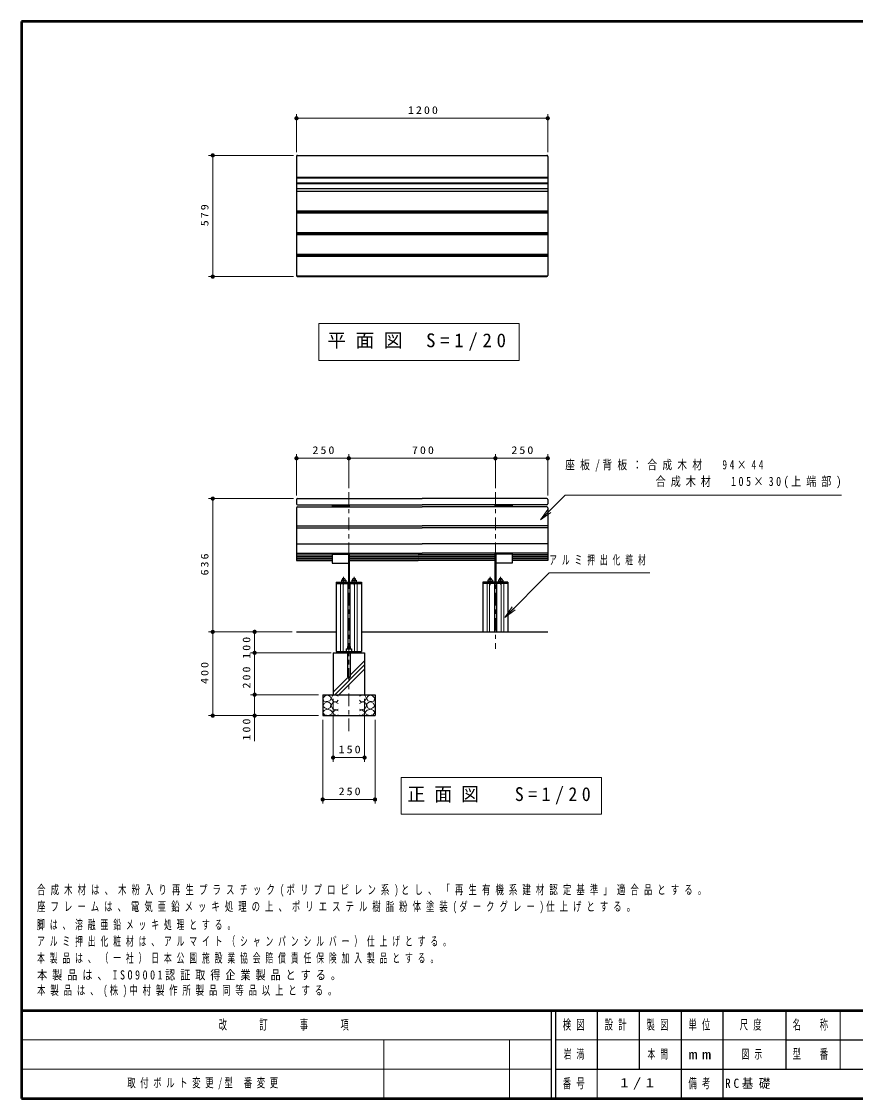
# Model space of a CAD drawing. Units: millimetres on the paper, scale 1:20. Extents: x -365 to 0, y 0 to 257.
# Drawn here: x -365 to -165.9, y 0 to 257 of the extents above; entities that cross this region are included whole.
import ezdxf

# ---------------------------------------------------------------- set-up
doc = ezdxf.new("R2010")
doc.units = ezdxf.units.MM
doc.linetypes.add('USER2', pattern=[6, 3, -1, 1, -1])
doc.layers.add('LY_1', color=7, linetype='Continuous', lineweight=25)
doc.layers.add('LY_3', color=7, linetype='Continuous', lineweight=13)
doc.styles.add('ＭＳ ゴシック', font='')
doc.styles.get('ＭＳ ゴシック').set_extended_font_data('MS Gothic')

# ---------------------------------------------------------------- blocks, each defined once
blk = doc.blocks.new('filled_dot')
at = {"color": 0, "linetype": 'Continuous', "lineweight": -2, "const_width": 1.25}
blk.add_lwpolyline([(-0.625, 0, 1), (0.625, 0, 1)], format="xyb", close=True, dxfattribs=at)

msp = doc.modelspace()

# ---------------------------------------------------------------- linework, layer by layer
at = {"layer": 'LY_1', "lineweight": 13}
for p, q in [((-299.336, 225.817), (-299.336, 234.918)), ((-299.336, 233.918), (-239.336, 233.918)), ((-239.336, 225.817), (-239.336, 234.918)), ((-300.086, 225.067), (-320.336, 225.067)), ((-319.336, 196.125), (-319.336, 225.067)), ((-300.086, 196.125), (-320.336, 196.125)), ((-293.999, 184.93), (-293.999, 176.13)), ((-246.199, 184.93), (-293.999, 184.93)), ((-246.199, 176.13), (-246.199, 184.93)), ((-293.999, 176.13), (-246.199, 176.13)), ((-299.336, 143.903), (-299.336, 153.771)), ((-299.336, 152.771), (-286.836, 152.771)), ((-286.836, 145.654), (-286.836, 153.771)), ((-286.836, 152.771), (-251.836, 152.771)), ((-251.836, 145.654), (-251.836, 153.771)), ((-251.836, 152.771), (-239.336, 152.771)), ((-239.336, 143.903), (-239.336, 153.771)), ((-300.086, 143.153), (-320.336, 143.153)), ((-319.336, 111.353), (-319.336, 143.153)), ((-241.074, 138.091), (-239.306, 140.566)), ((-241.074, 138.091), (-238.952, 140.212)), ((-238.599, 139.858), (-241.074, 138.091)), ((-288.836, 122.903), (-288.836, 106.653)), ((-288.221, 122.903), (-288.221, 106.653)), ((-285.451, 122.903), (-285.451, 106.653)), ((-284.836, 122.903), (-284.836, 106.653)), ((-253.836, 122.903), (-253.836, 111.353)), ((-253.221, 122.903), (-253.221, 111.353)), ((-250.451, 122.903), (-250.451, 111.353)), ((-249.836, 122.903), (-249.836, 111.353)), ((-249.617, 114.814), (-247.849, 117.289)), ((-249.617, 114.814), (-247.495, 116.935)), ((-247.142, 116.582), (-249.617, 114.814)), ((-300.336, 111.353), (-320.336, 111.353)), ((-319.336, 91.353), (-319.336, 111.353)), ((-309.336, 106.353), (-309.336, 111.353)), ((-291.586, 106.353), (-310.336, 106.353)), ((-291.086, 106.353), (-310.336, 106.353)), ((-309.336, 96.353), (-309.336, 106.353)), ((-290.191, 96.353), (-283.086, 103.458)), ((-286.519, 101.015), (-283.086, 104.448)), ((-290.586, 96.948), (-287.079, 100.455)), ((-289.201, 96.353), (-283.086, 102.468)), ((-294.086, 96.353), (-310.336, 96.353)), ((-309.336, 85.275), (-309.336, 96.353)), ((-290.586, 95.353), (-290.586, 80.353)), ((-283.086, 95.353), (-283.086, 80.353)), ((-294.086, 91.353), (-320.336, 91.353)), ((-293.086, 90.353), (-293.086, 70.353)), ((-280.586, 90.353), (-280.586, 70.353)), ((-283.086, 81.353), (-290.586, 81.353)), ((-274.337, 76.629), (-274.337, 67.829)), ((-226.537, 76.629), (-274.337, 76.629)), ((-226.537, 67.829), (-226.537, 76.629)), ((-280.586, 71.353), (-293.086, 71.353)), ((-274.337, 67.829), (-226.537, 67.829))]:
    msp.add_line(p, q, dxfattribs=at)
at = {"layer": 'LY_1', "color": 32}
for p, q in [((-299.336, 224.817), (-299.336, 196.375)), ((-299.086, 225.067), (-239.586, 225.067)), ((-239.336, 224.817), (-239.336, 196.375)), ((-299.336, 219.893), (-239.336, 219.893)), ((-299.336, 219.689), (-239.336, 219.689)), ((-299.336, 218.472), (-239.336, 218.472)), ((-299.336, 218.343), (-239.336, 218.343)), ((-299.336, 217.126), (-239.336, 217.126)), ((-299.336, 216.54), (-239.336, 216.54)), ((-299.336, 211.858), (-239.336, 211.858)), ((-299.336, 211.666), (-239.336, 211.666)), ((-299.336, 211.36), (-239.336, 211.36)), ((-299.336, 206.678), (-239.336, 206.678)), ((-299.336, 206.486), (-239.336, 206.486)), ((-299.336, 206.179), (-239.336, 206.179)), ((-299.336, 201.497), (-239.336, 201.497)), ((-299.336, 201.306), (-239.336, 201.306)), ((-299.336, 200.999), (-239.336, 200.999)), ((-299.336, 196.317), (-239.336, 196.317)), ((-299.086, 196.125), (-239.586, 196.125))]:
    msp.add_line(p, q, dxfattribs=at)
at = {"layer": 'LY_1', "linetype": 'USER2', "lineweight": 13}
for p, q in [((-286.836, 144.654), (-286.836, 87.217)), ((-251.836, 144.654), (-251.836, 107.278)), ((-288.086, 124.479), (-288.086, 122.64)), ((-285.586, 124.479), (-285.586, 122.501)), ((-253.086, 124.479), (-253.086, 122.501)), ((-250.586, 124.479), (-250.586, 122.64)), ((-286.836, 108.555), (-286.836, 99.836))]:
    msp.add_line(p, q, dxfattribs=at)
at = {"layer": 'LY_1'}
for p, q in [((-299.336, 142.903), (-299.336, 141.903)), ((-299.086, 143.153), (-269.336, 143.153)), ((-299.086, 141.653), (-269.336, 141.653)), ((-290.836, 141.653), (-290.836, 141.174)), ((-290.836, 141.428), (-286.724, 141.428)), ((-286.724, 141.653), (-286.724, 141.174)), ((-239.586, 143.153), (-269.336, 143.153)), ((-239.586, 141.653), (-269.336, 141.653)), ((-251.949, 141.653), (-251.949, 141.174)), ((-247.836, 141.428), (-251.949, 141.428)), ((-247.836, 141.653), (-247.836, 141.174)), ((-239.336, 142.903), (-239.336, 141.903)), ((-299.336, 140.924), (-299.336, 128.392)), ((-299.086, 141.174), (-269.336, 141.174)), ((-239.586, 141.174), (-269.336, 141.174)), ((-239.336, 140.924), (-239.336, 128.392)), ((-299.336, 136.634), (-269.336, 136.634)), ((-239.336, 136.634), (-269.336, 136.634)), ((-299.336, 136.151), (-269.336, 136.151)), ((-239.336, 136.151), (-269.336, 136.151)), ((-299.336, 132.353), (-269.336, 132.353)), ((-239.336, 132.353), (-269.336, 132.353)), ((-299.336, 130.161), (-269.336, 130.161)), ((-299.336, 129.752), (-290.836, 129.752)), ((-299.336, 129.299), (-290.836, 129.299)), ((-299.336, 129.255), (-290.836, 129.255)), ((-299.336, 128.845), (-290.836, 128.845)), ((-299.336, 128.802), (-290.836, 128.802)), ((-290.836, 130.118), (-286.949, 130.118)), ((-290.836, 130.118), (-290.836, 127.781)), ((-290.836, 129.894), (-286.949, 129.894)), ((-286.949, 129.894), (-286.949, 123.203)), ((-286.724, 129.893), (-286.724, 123.203)), ((-286.724, 129.752), (-270.286, 129.752)), ((-286.724, 129.299), (-270.286, 129.299)), ((-286.724, 129.255), (-270.286, 129.255)), ((-286.724, 128.845), (-270.286, 128.845)), ((-286.724, 128.802), (-270.286, 128.802)), ((-251.949, 129.752), (-270.286, 129.752)), ((-251.949, 129.299), (-270.286, 129.299)), ((-251.949, 129.255), (-270.286, 129.255)), ((-251.949, 128.845), (-270.286, 128.845)), ((-251.949, 128.802), (-270.286, 128.802)), ((-239.336, 130.161), (-269.336, 130.161)), ((-251.949, 129.893), (-251.949, 123.203)), ((-247.836, 130.118), (-251.724, 130.118)), ((-247.836, 129.894), (-251.724, 129.894)), ((-251.724, 129.894), (-251.724, 123.203)), ((-247.836, 130.118), (-247.836, 127.781)), ((-239.336, 129.752), (-247.836, 129.752)), ((-239.336, 129.299), (-247.836, 129.299)), ((-239.336, 129.255), (-247.836, 129.255)), ((-239.336, 128.845), (-247.836, 128.845)), ((-239.336, 128.802), (-247.836, 128.802)), ((-299.336, 128.392), (-290.836, 128.392)), ((-290.836, 127.781), (-286.949, 127.781)), ((-286.724, 128.392), (-270.286, 128.392)), ((-251.949, 128.392), (-270.286, 128.392)), ((-247.836, 127.781), (-251.724, 127.781)), ((-239.336, 128.392), (-247.836, 128.392)), ((-288.611, 123.703), (-288.611, 123.203)), ((-288.611, 123.703), (-287.561, 123.703)), ((-287.561, 123.703), (-287.561, 123.203)), ((-286.111, 123.703), (-285.061, 123.703)), ((-286.111, 123.703), (-286.111, 123.203)), ((-285.061, 123.703), (-285.061, 123.203)), ((-252.561, 123.703), (-253.611, 123.703)), ((-253.611, 123.703), (-253.611, 123.203)), ((-252.561, 123.703), (-252.561, 123.203)), ((-251.111, 123.703), (-251.111, 123.203)), ((-250.061, 123.703), (-251.111, 123.703)), ((-250.061, 123.703), (-250.061, 123.203)), ((-289.836, 123.203), (-289.836, 106.653)), ((-289.836, 123.203), (-283.836, 123.203)), ((-289.836, 122.903), (-283.836, 122.903)), ((-288.611, 123.303), (-287.561, 123.303)), ((-287.086, 122.903), (-287.086, 107.218)), ((-286.586, 122.903), (-286.586, 107.218)), ((-286.111, 123.303), (-285.061, 123.303)), ((-283.836, 123.203), (-283.836, 106.653)), ((-254.836, 123.203), (-254.836, 111.353)), ((-248.836, 123.203), (-254.836, 123.203)), ((-248.836, 122.903), (-254.836, 122.903)), ((-252.561, 123.303), (-253.611, 123.303)), ((-252.086, 122.903), (-252.086, 111.353)), ((-251.586, 122.903), (-251.586, 111.353)), ((-250.061, 123.303), (-251.111, 123.303)), ((-248.836, 123.203), (-248.836, 111.353)), ((-299.336, 111.353), (-289.836, 111.353)), ((-283.836, 111.353), (-239.336, 111.353)), ((-290.586, 106.353), (-290.586, 96.353)), ((-290.586, 106.353), (-283.086, 106.353)), ((-289.836, 106.653), (-283.836, 106.653)), ((-288.711, 106.653), (-288.711, 106.353)), ((-287.441, 107.268), (-286.231, 107.268)), ((-287.441, 107.268), (-287.441, 106.653)), ((-287.154, 107.841), (-286.519, 107.841)), ((-287.154, 107.841), (-287.154, 107.268)), ((-287.154, 106.353), (-287.154, 100.659)), ((-286.519, 107.841), (-286.519, 107.268)), ((-286.519, 106.353), (-286.519, 100.659)), ((-286.231, 107.268), (-286.231, 106.674)), ((-284.961, 106.653), (-284.961, 106.353)), ((-283.086, 106.353), (-283.086, 96.353)), ((-293.086, 96.353), (-293.086, 91.353)), ((-293.086, 96.353), (-280.586, 96.353)), ((-280.586, 96.353), (-280.586, 91.353)), ((-293.086, 91.353), (-280.586, 91.353))]:
    msp.add_line(p, q, dxfattribs=at)
at = {"layer": 'LY_1', "lineweight": 13}
for points in [[(-241.074, 138.091), (-235.186, 143.978), (-169.173, 143.978)], [(-249.617, 114.814), (-239.01, 125.421), (-214.99, 125.421)], [(-289.365, 96.038), (-290.221, 96.355), (-290.76, 96.086), (-291.076, 95.484), (-290.49, 94.723), (-289.714, 94.66), (-289.365, 95.056)], [(-284.307, 96.038), (-283.451, 96.355), (-282.913, 96.086), (-282.596, 95.484), (-283.182, 94.723), (-283.958, 94.66), (-284.307, 95.056)], [(-289.381, 94.232), (-290.142, 94.628), (-290.775, 94.375), (-291.076, 93.725), (-290.633, 92.949), (-289.872, 92.711), (-289.381, 92.917)], [(-289.365, 92.505), (-290.031, 92.711), (-290.68, 92.157), (-290.506, 91.761), (-289.777, 91.396), (-289.365, 91.555)], [(-284.307, 92.505), (-283.641, 92.711), (-282.992, 92.157), (-283.166, 91.761), (-283.895, 91.396), (-284.307, 91.555)], [(-284.291, 94.232), (-283.53, 94.628), (-282.897, 94.375), (-282.596, 93.725), (-283.039, 92.949), (-283.8, 92.711), (-284.291, 92.917)]]:
    msp.add_lwpolyline(points, dxfattribs=at)
for points in [[(-291.964, 96.323), (-292.597, 96.022), (-293.073, 95.547), (-292.772, 94.85), (-292.043, 94.707), (-291.346, 94.866), (-291.092, 95.452), (-291.282, 95.959)], [(-281.708, 96.323), (-281.075, 96.022), (-280.6, 95.547), (-280.901, 94.85), (-281.629, 94.707), (-282.326, 94.866), (-282.58, 95.452), (-282.39, 95.959)], [(-292.09, 94.676), (-292.629, 94.327), (-293.073, 93.646), (-292.566, 93.186), (-291.9, 92.87), (-291.203, 93.313), (-291.124, 94.153), (-291.532, 94.515)], [(-292.131, 92.879), (-292.7, 92.56), (-293.038, 92.137), (-292.634, 91.571), (-291.692, 91.368), (-290.976, 91.687), (-290.703, 92.192), (-291.242, 92.648)], [(-281.541, 92.879), (-280.972, 92.56), (-280.634, 92.137), (-281.038, 91.571), (-281.98, 91.368), (-282.696, 91.687), (-282.969, 92.192), (-282.43, 92.648)], [(-281.582, 94.676), (-281.043, 94.327), (-280.6, 93.646), (-281.106, 93.186), (-281.772, 92.87), (-282.469, 93.313), (-282.548, 94.153), (-282.14, 94.515)]]:
    msp.add_lwpolyline(points, close=True, dxfattribs=at)
at = {"layer": 'LY_1', "color": 32}
for centre, start, end in [((-299.086, 224.817), 90, 180), ((-239.586, 224.817), 0, 90), ((-299.086, 196.375), 179.99999, 270), ((-239.586, 196.375), 270, 0)]:
    msp.add_arc(centre, 0.25, start, end, dxfattribs=at)
at = {"layer": 'LY_1'}
for centre, radius, start, end in [((-299.086, 142.903), 0.25, 90, 180), ((-299.086, 141.903), 0.25, 180, 270), ((-239.586, 142.903), 0.25, 360, 90), ((-239.586, 141.903), 0.25, 270, 0), ((-299.086, 140.924), 0.25, 90, 180), ((-239.586, 140.924), 0.25, 360, 90), ((-286.949, 129.893), 0.225, 0, 90), ((-251.724, 129.893), 0.225, 90, 180), ((-288.086, 123.703), 0.425, 0, 180), ((-285.586, 123.703), 0.425, 0, 180), ((-253.086, 123.703), 0.425, 360, 180), ((-250.586, 123.703), 0.425, 360, 180), ((-286.836, 100.659), 0.318, 179.99996, 0.00001)]:
    msp.add_arc(centre, radius, start, end, dxfattribs=at)
at = {"layer": 'LY_3', "lineweight": 50}
for p, q in [((-365, 257), (-365, 0)), ((0, 257), (-365, 257)), ((-365, 21), (0, 21)), ((-365, 0), (0, 0))]:
    msp.add_line(p, q, dxfattribs=at)
at = {"layer": 'LY_3', "color": 211, "lineweight": 25}
for p, q in [((-238.5, 21), (-238.5, 0)), ((-237.5, 21), (-237.5, 0)), ((-227.5, 21), (-227.5, 7)), ((-217.5, 21), (-217.5, 7)), ((-207.5, 21), (-207.5, 0)), ((-197.5, 21), (-197.5, 7)), ((-182.5, 21), (-182.5, 7)), ((-182.5, 14), (-70, 14)), ((-237.5, 7), (0, 7))]:
    msp.add_line(p, q, dxfattribs=at)
at = {"layer": 'LY_3'}
for p, q in [((-169.5, 21), (-169.5, 7)), ((-365, 14), (-238.5, 14)), ((-278.5, 14), (-278.5, 0)), ((-248.5, 14), (-248.5, 0)), ((-237.5, 14), (-182.5, 14)), ((-365, 7), (-238.5, 7)), ((-227.5, 7), (-227.5, 0))]:
    msp.add_line(p, q, dxfattribs=at)
at = {"layer": 'LY_3', "lineweight": 25}
msp.add_line((-197.5, 7), (-197.5, 0), dxfattribs=at)

# ---------------------------------------------------------------- block references
at = {"layer": 'LY_1', "lineweight": 13, "xscale": 0.4, "yscale": 0.4}
for p in [(-299.336, 233.918), (-299.336, 152.771), (-290.586, 81.353), (-293.086, 71.353)]:
    msp.add_blockref('filled_dot', p, dxfattribs=at)
for p, rotation in [((-239.336, 233.918), 180), ((-319.336, 225.067), 270), ((-319.336, 196.125), 90), ((-286.836, 152.771), 180), ((-251.836, 152.771), 180), ((-239.336, 152.771), 180), ((-319.336, 143.153), 270), ((-319.336, 111.353), 270), ((-319.336, 111.353), 90), ((-309.336, 111.353), 270), ((-309.336, 106.353), 270), ((-309.336, 106.353), 90), ((-309.336, 96.353), 270), ((-309.336, 96.353), 90), ((-319.336, 91.353), 90), ((-309.336, 91.353), 90), ((-283.086, 81.353), 180), ((-280.586, 71.353), 180)]:
    msp.add_blockref('filled_dot', p, dxfattribs=dict(at, rotation=rotation))

# ---------------------------------------------------------------- texts
at = {"layer": 'LY_1', "style": 'ＭＳ ゴシック'}
for s, insert, char_height, attachment_point in [('\\T1.33;\\W1.15;1200', (-268.915, 234.918), 1.833, 8), ('\\T1.5;平面図\\~S=1/20', (-270.099, 180.53), 3.299, 5), ('\\T1.33;\\W1.15;250', (-292.671, 153.771), 1.833, 8), ('\\T1.33;\\W1.15;700', (-268.919, 153.771), 1.833, 8), ('\\T1.33;\\W1.15;250', (-245.171, 153.771), 1.833, 8), ('\\T1.55;\\W0.75;座板/背板：合成木材\u300094×44', (-235.173, 150.978), 2.199, 4), ('\\T1.5;\\W0.8;\u3000\u3000\u3000\u3000\u3000\u3000合成木材\u3000105×30(上端部)', (-235.173, 146.978), 2.199, 4), ('\\T1.64;\\W0.6;アルミ押出化粧材', (-238.99, 128.421), 2.199, 4), ('\\T1.33;\\W1.15;150', (-286.415, 82.353), 1.833, 8), ('\\T1.5;\\W0.95;正面図\u3000S=1/20', (-250.437, 72.229), 3.299, 5), ('\\T1.33;\\W1.15;250', (-286.421, 72.353), 1.833, 8), ('\\T1.61;\\W0.65;合成木材は、木粉入り再生プラスチック(ポリプロピレン系)とし、「再生有機系建材認定基準」適合品とする。', (-361.274, 48.151), 2.199, 7), ('\\T1.6;\\W0.65;座フレームは、電気亜鉛メッキ処理の上、ポリエステル樹脂粉体塗装(ダークグレー)仕上げとする。', (-361.274, 44.151), 2.199, 7), ('\\T1.64;\\W0.6;脚は、溶融亜鉛メッキ処理とする。', (-361.274, 40.151), 2.199, 7), ('\\T1.64;\\W0.6;アルミ押出化粧材は、アルマイト（シャンパンシルバー）仕上げとする。', (-361.274, 36.151), 2.199, 7), ('\\T1.64;\\W0.6;本製品は、（一社）日本公園施設業協会賠償責任保険加入製品とする。', (-361.274, 32.151), 2.199, 7), ('\\T1.5;\\W0.8;本製品は、ISO9001認証取得企業製品とする。', (-361.274, 28.151), 2.199, 7), ('\\T1.58;\\W0.65;本製品は、(株)中村製作所製品同等品以上とする。', (-361.274, 24.151), 2.199, 7), ('\\T1.64;\\W0.6;岩満', (-232.5, 10.5), 2.199, 5), ('\\T1.64;\\W0.6;本間', (-212.5, 10.5), 2.199, 5), ('\\T1.64;\\W0.6;図示', (-190, 10.5), 2.199, 5), ('\\T1.55;\\W0.65;取付ボルト変更/型\\~番変更', (-339.75, 3.5), 2.199, 4), ('\\T1.5;\\W1.35;1/1', (-217.5, 3.5), 2.199, 5), ('\\T1.5;\\W0.9;RC基礎', (-197, 3.5), 2.199, 4)]:
    msp.add_mtext(s, dxfattribs=dict(at, insert=insert, char_height=char_height, attachment_point=attachment_point))
at = {"layer": 'LY_1', "char_height": 1.833, "attachment_point": 8, "rotation": 90, "style": 'ＭＳ ゴシック'}
for s, insert in [('\\T1.33;\\W1.15;579', (-320.336, 211.013)), ('\\T1.33;\\W1.15;636', (-320.336, 127.67)), ('\\T1.33;\\W1.15;100', (-310.336, 107.779)), ('\\T1.33;\\W1.15;400', (-320.336, 101.77)), ('\\T1.33;\\W1.15;200', (-310.336, 100.699)), ('\\T1.33;\\W1.15;100', (-310.336, 88.275))]:
    msp.add_mtext(s, dxfattribs=dict(at, insert=insert))
at = {"layer": 'LY_3', "color": 4, "char_height": 2.346, "attachment_point": 5, "style": 'ＭＳ ゴシック'}
for s, insert in [('\\T1.64;\\W0.6;改\u3000\u3000訂\u3000\u3000事\u3000\u3000項', (-301.75, 17.5)), ('\\T1.64;\\W0.6;検図', (-232.5, 17.5)), ('\\T1.64;\\W0.6;設計', (-222.5, 17.5)), ('\\T1.64;\\W0.6;製図', (-212.5, 17.5)), ('\\T1.64;\\W0.6;単位', (-202.5, 17.5)), ('\\T1.64;\\W0.6;尺度', (-190.25, 17.5)), ('\\T1.64;\\W0.6;名\u3000称', (-176, 17.5)), ('\\T1.5;\\W1.35;mm', (-202.5, 10.5)), ('\\T1.64;\\W0.6;型\u3000番', (-176, 10.5)), ('\\T1.64;\\W0.6;備考', (-202.5, 3.5)), ('\\T1.64;\\W0.6;番号', (-232.5, 3.5))]:
    msp.add_mtext(s, dxfattribs=dict(at, insert=insert))

doc.saveas('drawing.dxf')
